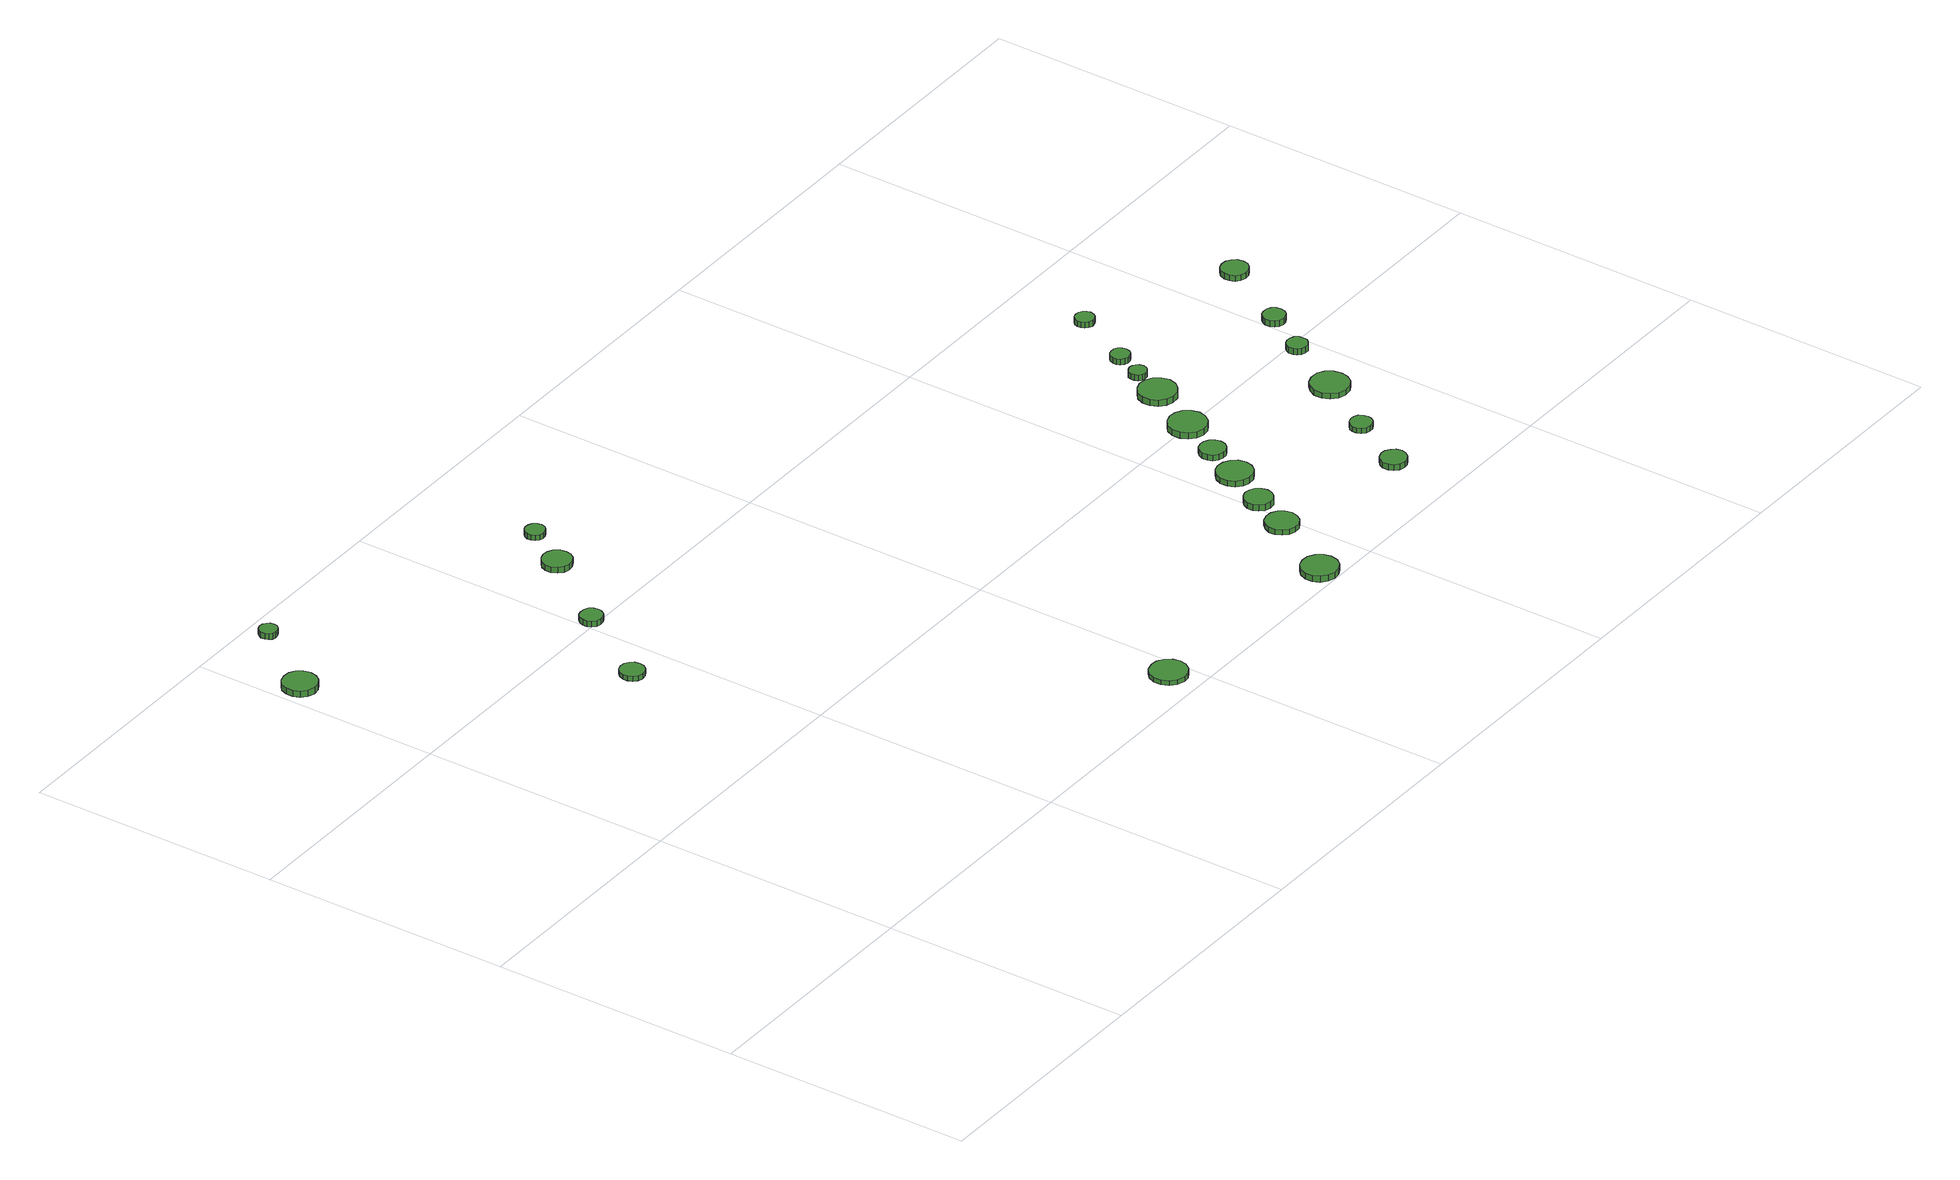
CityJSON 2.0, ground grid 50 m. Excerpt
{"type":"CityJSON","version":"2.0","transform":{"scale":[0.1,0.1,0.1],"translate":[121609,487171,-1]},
"CityObjects":{
"tree1":{"type":"SolitaryVegetationObject","attributes":{"function":"something"},"geometry":[{"type":"MultiSurface","lod":"1","boundaries":[[[0,1,2,3,4,5,6,7,8,9,10,11,12,13,14]],[[15,16,17,18,19,20,21,22,23,24,25,26,27,28,29]],[[0,29,28,1]],[[1,28,27,2]],[[2,27,26,3]],[[3,26,25,4]],[[4,25,24,5]],[[5,24,23,6]],[[6,23,22,7]],[[7,22,21,8]],[[8,21,20,9]],[[9,20,19,10]],[[10,19,18,11]],[[11,18,17,12]],[[12,17,16,13]],[[13,16,15,14]],[[14,15,29,0]]]}]},
"tree2":{"type":"SolitaryVegetationObject","attributes":{"function":"something"},"geometry":[{"type":"MultiSurface","lod":"1","boundaries":[[[30,31,32,33,34,35,36,37,38,39,40,41,42,43,44]],[[45,46,47,48,49,50,51,52,53,54,55,56,57,58,59]],[[30,59,58,31]],[[31,58,57,32]],[[32,57,56,33]],[[33,56,55,34]],[[34,55,54,35]],[[35,54,53,36]],[[36,53,52,37]],[[37,52,51,38]],[[38,51,50,39]],[[39,50,49,40]],[[40,49,48,41]],[[41,48,47,42]],[[42,47,46,43]],[[43,46,45,44]],[[44,45,59,30]]]}]},
"tree3":{"type":"SolitaryVegetationObject","attributes":{"function":"something"},"geometry":[{"type":"MultiSurface","lod":"1","boundaries":[[[60,61,62,63,64,65,66,67,68,69,70,71,72,73,74]],[[75,76,77,78,79,80,81,82,83,84,85,86,87,88,89]],[[60,89,88,61]],[[61,88,87,62]],[[62,87,86,63]],[[63,86,85,64]],[[64,85,84,65]],[[65,84,83,66]],[[66,83,82,67]],[[67,82,81,68]],[[68,81,80,69]],[[69,80,79,70]],[[70,79,78,71]],[[71,78,77,72]],[[72,77,76,73]],[[73,76,75,74]],[[74,75,89,60]]]}]},
"tree4":{"type":"SolitaryVegetationObject","attributes":{"function":"something"},"geometry":[{"type":"MultiSurface","lod":"1","boundaries":[[[90,91,92,93,94,95,96,97,98,99,100,101,102,103,104]],[[105,106,107,108,109,110,111,112,113,114,115,116,117,118,119]],[[90,119,118,91]],[[91,118,117,92]],[[92,117,116,93]],[[93,116,115,94]],[[94,115,114,95]],[[95,114,113,96]],[[96,113,112,97]],[[97,112,111,98]],[[98,111,110,99]],[[99,110,109,100]],[[100,109,108,101]],[[101,108,107,102]],[[102,107,106,103]],[[103,106,105,104]],[[104,105,119,90]]]}]},
"tree5":{"type":"SolitaryVegetationObject","attributes":{"function":"something"},"geometry":[{"type":"MultiSurface","lod":"1","boundaries":[[[120,121,122,123,124,125,126,127,128,129,130,131,132,133,134]],[[135,136,137,138,139,140,141,142,143,144,145,146,147,148,149]],[[120,149,148,121]],[[121,148,147,122]],[[122,147,146,123]],[[123,146,145,124]],[[124,145,144,125]],[[125,144,143,126]],[[126,143,142,127]],[[127,142,141,128]],[[128,141,140,129]],[[129,140,139,130]],[[130,139,138,131]],[[131,138,137,132]],[[132,137,136,133]],[[133,136,135,134]],[[134,135,149,120]]]}]},
"tree6":{"type":"SolitaryVegetationObject","attributes":{"function":"something"},"geometry":[{"type":"MultiSurface","lod":"1","boundaries":[[[150,151,152,153,154,155,156,157,158,159,160,161,162,163,164]],[[165,166,167,168,169,170,171,172,173,174,175,176,177,178,179]],[[150,179,178,151]],[[151,178,177,152]],[[152,177,176,153]],[[153,176,175,154]],[[154,175,174,155]],[[155,174,173,156]],[[156,173,172,157]],[[157,172,171,158]],[[158,171,170,159]],[[159,170,169,160]],[[160,169,168,161]],[[161,168,167,162]],[[162,167,166,163]],[[163,166,165,164]],[[164,165,179,150]]]}]},
"tree7":{"type":"SolitaryVegetationObject","attributes":{"function":"something"},"geometry":[{"type":"MultiSurface","lod":"1","boundaries":[[[180,181,182,183,184,185,186,187,188,189,190,191,192,193,194]],[[195,196,197,198,199,200,201,202,203,204,205,206,207,208,209]],[[180,209,208,181]],[[181,208,207,182]],[[182,207,206,183]],[[183,206,205,184]],[[184,205,204,185]],[[185,204,203,186]],[[186,203,202,187]],[[187,202,201,188]],[[188,201,200,189]],[[189,200,199,190]],[[190,199,198,191]],[[191,198,197,192]],[[192,197,196,193]],[[193,196,195,194]],[[194,195,209,180]]]}]},
"tree8":{"type":"SolitaryVegetationObject","attributes":{"function":"something"},"geometry":[{"type":"MultiSurface","lod":"1","boundaries":[[[210,211,212,213,214,215,216,217,218,219,220,221,222,223,224]],[[225,226,227,228,229,230,231,232,233,234,235,236,237,238,239]],[[210,239,238,211]],[[211,238,237,212]],[[212,237,236,213]],[[213,236,235,214]],[[214,235,234,215]],[[215,234,233,216]],[[216,233,232,217]],[[217,232,231,218]],[[218,231,230,219]],[[219,230,229,220]],[[220,229,228,221]],[[221,228,227,222]],[[222,227,226,223]],[[223,226,225,224]],[[224,225,239,210]]]}]},
"tree9":{"type":"SolitaryVegetationObject","attributes":{"function":"something"},"geometry":[{"type":"MultiSurface","lod":"1","boundaries":[[[240,241,242,243,244,245,246,247,248,249,250,251,252,253,254]],[[255,256,257,258,259,260,261,262,263,264,265,266,267,268,269]],[[240,269,268,241]],[[241,268,267,242]],[[242,267,266,243]],[[243,266,265,244]],[[244,265,264,245]],[[245,264,263,246]],[[246,263,262,247]],[[247,262,261,248]],[[248,261,260,249]],[[249,260,259,250]],[[250,259,258,251]],[[251,258,257,252]],[[252,257,256,253]],[[253,256,255,254]],[[254,255,269,240]]]}]},
"tree10":{"type":"SolitaryVegetationObject","attributes":{"function":"something"},"geometry":[{"type":"MultiSurface","lod":"1","boundaries":[[[270,271,272,273,274,275,276,277,278,279,280,281,282,283,284]],[[285,286,287,288,289,290,291,292,293,294,295,296,297,298,299]],[[270,299,298,271]],[[271,298,297,272]],[[272,297,296,273]],[[273,296,295,274]],[[274,295,294,275]],[[275,294,293,276]],[[276,293,292,277]],[[277,292,291,278]],[[278,291,290,279]],[[279,290,289,280]],[[280,289,288,281]],[[281,288,287,282]],[[282,287,286,283]],[[283,286,285,284]],[[284,285,299,270]]]}]},
"tree11":{"type":"SolitaryVegetationObject","attributes":{"function":"something"},"geometry":[{"type":"MultiSurface","lod":"1","boundaries":[[[300,301,302,303,304,305,306,307,308,309,310,311,312,313,314]],[[315,316,317,318,319,320,321,322,323,324,325,326,327,328,329]],[[300,329,328,301]],[[301,328,327,302]],[[302,327,326,303]],[[303,326,325,304]],[[304,325,324,305]],[[305,324,323,306]],[[306,323,322,307]],[[307,322,321,308]],[[308,321,320,309]],[[309,320,319,310]],[[310,319,318,311]],[[311,318,317,312]],[[312,317,316,313]],[[313,316,315,314]],[[314,315,329,300]]]}]},
"tree12":{"type":"SolitaryVegetationObject","attributes":{"function":"something"},"geometry":[{"type":"MultiSurface","lod":"1","boundaries":[[[330,331,332,333,334,335,336,337,338,339,340,341,342,343,344]],[[345,346,347,348,349,350,351,352,353,354,355,356,357,358,359]],[[330,359,358,331]],[[331,358,357,332]],[[332,357,356,333]],[[333,356,355,334]],[[334,355,354,335]],[[335,354,353,336]],[[336,353,352,337]],[[337,352,351,338]],[[338,351,350,339]],[[339,350,349,340]],[[340,349,348,341]],[[341,348,347,342]],[[342,347,346,343]],[[343,346,345,344]],[[344,345,359,330]]]}]},
"tree13":{"type":"SolitaryVegetationObject","attributes":{"function":"something"},"geometry":[{"type":"MultiSurface","lod":"1","boundaries":[[[360,361,362,363,364,365,366,367,368,369,370,371,372,373,374]],[[375,376,377,378,379,380,381,382,383,384,385,386,387,388,389]],[[360,389,388,361]],[[361,388,387,362]],[[362,387,386,363]],[[363,386,385,364]],[[364,385,384,365]],[[365,384,383,366]],[[366,383,382,367]],[[367,382,381,368]],[[368,381,380,369]],[[369,380,379,370]],[[370,379,378,371]],[[371,378,377,372]],[[372,377,376,373]],[[373,376,375,374]],[[374,375,389,360]]]}]},
"tree14":{"type":"SolitaryVegetationObject","attributes":{"function":"something"},"geometry":[{"type":"MultiSurface","lod":"1","boundaries":[[[390,391,392,393,394,395,396,397,398,399,400,401,402,403,404]],[[405,406,407,408,409,410,411,412,413,414,415,416,417,418,419]],[[390,419,418,391]],[[391,418,417,392]],[[392,417,416,393]],[[393,416,415,394]],[[394,415,414,395]],[[395,414,413,396]],[[396,413,412,397]],[[397,412,411,398]],[[398,411,410,399]],[[399,410,409,400]],[[400,409,408,401]],[[401,408,407,402]],[[402,407,406,403]],[[403,406,405,404]],[[404,405,419,390]]]}]},
"tree15":{"type":"SolitaryVegetationObject","attributes":{"function":"something"},"geometry":[{"type":"MultiSurface","lod":"1","boundaries":[[[420,421,422,423,424,425,426,427,428,429,430,431,432,433,434]],[[435,436,437,438,439,440,441,442,443,444,445,446,447,448,449]],[[420,449,448,421]],[[421,448,447,422]],[[422,447,446,423]],[[423,446,445,424]],[[424,445,444,425]],[[425,444,443,426]],[[426,443,442,427]],[[427,442,441,428]],[[428,441,440,429]],[[429,440,439,430]],[[430,439,438,431]],[[431,438,437,432]],[[432,437,436,433]],[[433,436,435,434]],[[434,435,449,420]]]}]},
"tree16":{"type":"SolitaryVegetationObject","attributes":{"function":"something"},"geometry":[{"type":"MultiSurface","lod":"1","boundaries":[[[450,451,452,453,454,455,456,457,458,459,460,461,462,463,464]],[[465,466,467,468,469,470,471,472,473,474,475,476,477,478,479]],[[450,479,478,451]],[[451,478,477,452]],[[452,477,476,453]],[[453,476,475,454]],[[454,475,474,455]],[[455,474,473,456]],[[456,473,472,457]],[[457,472,471,458]],[[458,471,470,459]],[[459,470,469,460]],[[460,469,468,461]],[[461,468,467,462]],[[462,467,466,463]],[[463,466,465,464]],[[464,465,479,450]]]}]},
"tree17":{"type":"SolitaryVegetationObject","attributes":{"function":"something"},"geometry":[{"type":"MultiSurface","lod":"1","boundaries":[[[480,481,482,483,484,485,486,487,488,489,490,491,492,493,494]],[[495,496,497,498,499,500,501,502,503,504,505,506,507,508,509]],[[480,509,508,481]],[[481,508,507,482]],[[482,507,506,483]],[[483,506,505,484]],[[484,505,504,485]],[[485,504,503,486]],[[486,503,502,487]],[[487,502,501,488]],[[488,501,500,489]],[[489,500,499,490]],[[490,499,498,491]],[[491,498,497,492]],[[492,497,496,493]],[[493,496,495,494]],[[494,495,509,480]]]}]},
"tree18":{"type":"SolitaryVegetationObject","attributes":{"function":"something"},"geometry":[{"type":"MultiSurface","lod":"1","boundaries":[[[510,511,512,513,514,515,516,517,518,519,520,521,522,523,524]],[[525,526,527,528,529,530,531,532,533,534,535,536,537,538,539]],[[510,539,538,511]],[[511,538,537,512]],[[512,537,536,513]],[[513,536,535,514]],[[514,535,534,515]],[[515,534,533,516]],[[516,533,532,517]],[[517,532,531,518]],[[518,531,530,519]],[[519,530,529,520]],[[520,529,528,521]],[[521,528,527,522]],[[522,527,526,523]],[[523,526,525,524]],[[524,525,539,510]]]}]},
"tree19":{"type":"SolitaryVegetationObject","attributes":{"function":"something"},"geometry":[{"type":"MultiSurface","lod":"1","boundaries":[[[540,541,542,543,544,545,546,547,548,549,550,551,552,553,554]],[[555,556,557,558,559,560,561,562,563,564,565,566,567,568,569]],[[540,569,568,541]],[[541,568,567,542]],[[542,567,566,543]],[[543,566,565,544]],[[544,565,564,545]],[[545,564,563,546]],[[546,563,562,547]],[[547,562,561,548]],[[548,561,560,549]],[[549,560,559,550]],[[550,559,558,551]],[[551,558,557,552]],[[552,557,556,553]],[[553,556,555,554]],[[554,555,569,540]]]}]},
"tree20":{"type":"SolitaryVegetationObject","attributes":{"function":"something"},"geometry":[{"type":"MultiSurface","lod":"1","boundaries":[[[570,571,572,573,574,575,576,577,578,579,580,581,582,583,584]],[[585,586,587,588,589,590,591,592,593,594,595,596,597,598,599]],[[570,599,598,571]],[[571,598,597,572]],[[572,597,596,573]],[[573,596,595,574]],[[574,595,594,575]],[[575,594,593,576]],[[576,593,592,577]],[[577,592,591,578]],[[578,591,590,579]],[[579,590,589,580]],[[580,589,588,581]],[[581,588,587,582]],[[582,587,586,583]],[[583,586,585,584]],[[584,585,599,570]]]}]},
"tree21":{"type":"SolitaryVegetationObject","attributes":{"function":"something"},"geometry":[{"type":"MultiSurface","lod":"1","boundaries":[[[600,601,602,603,604,605,606,607,608,609,610,611,612,613,614]],[[615,616,617,618,619,620,621,622,623,624,625,626,627,628,629]],[[600,629,628,601]],[[601,628,627,602]],[[602,627,626,603]],[[603,626,625,604]],[[604,625,624,605]],[[605,624,623,606]],[[606,623,622,607]],[[607,622,621,608]],[[608,621,620,609]],[[609,620,619,610]],[[610,619,618,611]],[[611,618,617,612]],[[612,617,616,613]],[[613,616,615,614]],[[614,615,629,600]]]}]},
"tree22":{"type":"SolitaryVegetationObject","attributes":{"function":"something"},"geometry":[{"type":"MultiSurface","lod":"1","boundaries":[[[630,631,632,633,634,635,636,637,638,639,640,641,642,643,644]],[[645,646,647,648,649,650,651,652,653,654,655,656,657,658,659]],[[630,659,658,631]],[[631,658,657,632]],[[632,657,656,633]],[[633,656,655,634]],[[634,655,654,635]],[[635,654,653,636]],[[636,653,652,637]],[[637,652,651,638]],[[638,651,650,639]],[[639,650,649,640]],[[640,649,648,641]],[[641,648,647,642]],[[642,647,646,643]],[[643,646,645,644]],[[644,645,659,630]]]}]},
"tree23":{"type":"SolitaryVegetationObject","attributes":{"function":"something"},"geometry":[{"type":"MultiSurface","lod":"1","boundaries":[[[660,661,662,663,664,665,666,667,668,669,670,671,672,673,674]],[[675,676,677,678,679,680,681,682,683,684,685,686,687,688,689]],[[660,689,688,661]],[[661,688,687,662]],[[662,687,686,663]],[[663,686,685,664]],[[664,685,684,665]],[[665,684,683,666]],[[666,683,682,667]],[[667,682,681,668]],[[668,681,680,669]],[[669,680,679,670]],[[670,679,678,671]],[[671,678,677,672]],[[672,677,676,673]],[[673,676,675,674]],[[674,675,689,660]]]}]}
},
"vertices":[
[75,1310,24],[72,1324,24],[64,1335,24],[52,1342,24],[38,1343,24],[24,1339,24],[14,1330,24],[8,1317,24],[8,1303,24],[14,1290,24],[24,1281,24],[38,1276,24],[52,1278,24],[64,1285,24],[72,1296,24],[72,1296,11],[64,1285,11],[52,1278,11],[38,1276,11],[24,1281,11],[14,1290,11],[8,1303,11],[8,1317,11],[14,1330,11],[24,1339,11],[38,1343,11],[52,1342,11],[64,1335,11],[72,1324,11],[75,1310,11],
[169,1455,23],[168,1462,23],[163,1468,23],[157,1472,23],[149,1473,23],[142,1470,23],[137,1465,23],[134,1459,23],[134,1451,23],[137,1444,23],[142,1439,23],[149,1437,23],[157,1438,23],[163,1442,23],[168,1448,23],[168,1448,11],[163,1442,11],[157,1438,11],[149,1437,11],[142,1439,11],[137,1444,11],[134,1451,11],[134,1459,11],[137,1465,11],[142,1470,11],[149,1473,11],[157,1472,11],[163,1468,11],[168,1462,11],[169,1455,11],
[444,852,16],[442,862,16],[436,870,16],[428,875,16],[418,876,16],[408,873,16],[401,866,16],[397,857,16],[397,847,16],[401,838,16],[408,831,16],[418,828,16],[428,829,16],[436,834,16],[442,842,16],[442,842,6],[436,834,6],[428,829,6],[418,828,6],[408,831,6],[401,838,6],[397,847,6],[397,857,6],[401,866,6],[408,873,6],[418,876,6],[428,875,6],[436,870,6],[442,862,6],[444,852,6],
[540,1008,22],[538,1017,22],[533,1025,22],[525,1029,22],[516,1030,22],[507,1028,22],[500,1021,22],[497,1013,22],[497,1004,22],[500,996,22],[507,989,22],[516,987,22],[525,988,22],[533,992,22],[538,1000,22],[538,1000,10],[533,992,10],[525,988,10],[516,987,10],[507,989,10],[500,996,10],[497,1004,10],[497,1013,10],[500,1021,10],[507,1028,10],[516,1030,10],[525,1029,10],[533,1025,10],[538,1017,10],[540,1008,10],
[661,1162,23],[659,1174,23],[652,1184,23],[641,1190,23],[629,1191,23],[618,1187,23],[609,1179,23],[604,1168,23],[604,1156,23],[609,1145,23],[618,1137,23],[629,1134,23],[641,1135,23],[652,1141,23],[659,1151,23],[659,1151,11],[652,1141,11],[641,1135,11],[629,1134,11],[618,1137,11],[609,1145,11],[604,1156,11],[604,1168,11],[609,1179,11],[618,1187,11],[629,1191,11],[641,1190,11],[652,1184,11],[659,1174,11],[661,1162,11],
[1001,66,15],[998,81,15],[989,93,15],[976,101,15],[962,102,15],[947,98,15],[936,88,15],[930,74,15],[930,59,15],[936,45,15],[947,35,15],[962,30,15],[976,32,15],[989,39,15],[998,52,15],[998,52,5],[989,39,5],[976,32,5],[962,30,5],[947,35,5],[936,45,5],[930,59,5],[930,74,5],[936,88,5],[947,98,5],[962,102,5],[976,101,5],[989,93,5],[998,81,5],[1001,66,5],
[716,1254,17],[714,1262,17],[709,1269,17],[702,1273,17],[694,1274,17],[686,1271,17],[680,1266,17],[677,1258,17],[677,1250,17],[680,1243,17],[686,1237,17],[694,1235,17],[702,1236,17],[709,1240,17],[714,1246,17],[714,1246,6],[709,1240,6],[702,1236,6],[694,1235,6],[686,1237,6],[680,1243,6],[677,1250,6],[677,1258,6],[680,1266,6],[686,1271,6],[694,1274,6],[702,1273,6],[709,1269,6],[714,1262,6],[716,1254,6],
[1432,38,18],[1429,52,18],[1420,64,18],[1407,72,18],[1392,73,18],[1378,69,18],[1367,59,18],[1361,45,18],[1361,30,18],[1367,17,18],[1378,7,18],[1392,3,18],[1407,4,18],[1420,11,18],[1429,23,18],[1429,23,5],[1420,11,5],[1407,4,5],[1392,3,5],[1378,7,5],[1367,17,5],[1361,30,5],[1361,45,5],[1367,59,5],[1378,69,5],[1392,73,5],[1407,72,5],[1420,64,5],[1429,52,5],[1432,38,5],
[1512,179,16],[1509,192,16],[1502,202,16],[1490,209,16],[1477,210,16],[1464,206,16],[1455,197,16],[1449,185,16],[1449,172,16],[1455,160,16],[1464,151,16],[1477,147,16],[1490,148,16],[1502,155,16],[1509,166,16],[1509,166,5],[1502,155,5],[1490,148,5],[1477,147,5],[1464,151,5],[1455,160,5],[1449,172,5],[1449,185,5],[1455,197,5],[1464,206,5],[1477,210,5],[1490,209,5],[1502,202,5],[1509,192,5],[1512,179,5],
[1546,255,18],[1543,266,18],[1537,276,18],[1527,281,18],[1515,283,18],[1504,279,18],[1496,271,18],[1491,261,18],[1491,249,18],[1496,239,18],[1504,231,18],[1515,228,18],[1527,229,18],[1537,235,18],[1543,244,18],[1543,244,5],[1537,235,5],[1527,229,5],[1515,228,5],[1504,231,5],[1496,239,5],[1491,249,5],[1491,261,5],[1496,271,5],[1504,279,5],[1515,283,5],[1527,281,5],[1537,276,5],[1543,266,5],[1546,255,5],
[1600,339,17],[1597,354,17],[1588,365,17],[1576,372,17],[1561,374,17],[1548,370,17],[1537,360,17],[1531,347,17],[1531,332,17],[1537,319,17],[1548,309,17],[1561,305,17],[1576,306,17],[1588,313,17],[1597,325,17],[1597,325,5],[1588,313,5],[1576,306,5],[1561,305,5],[1548,309,5],[1537,319,5],[1531,332,5],[1531,347,5],[1537,360,5],[1548,370,5],[1561,374,5],[1576,372,5],[1588,365,5],[1597,354,5],[1600,339,5],
[1630,415,17],[1628,425,17],[1621,434,17],[1612,439,17],[1602,440,17],[1592,437,17],[1584,430,17],[1580,420,17],[1580,410,17],[1584,400,17],[1592,393,17],[1602,390,17],[1612,391,17],[1621,396,17],[1628,404,17],[1628,404,5],[1621,396,5],[1612,391,5],[1602,390,5],[1592,393,5],[1584,400,5],[1580,410,5],[1580,420,5],[1584,430,5],[1592,437,5],[1602,440,5],[1612,439,5],[1621,434,5],[1628,425,5],[1630,415,5],
[1684,498,19],[1680,513,19],[1671,526,19],[1658,533,19],[1643,535,19],[1628,530,19],[1616,520,19],[1610,506,19],[1610,490,19],[1616,476,19],[1628,466,19],[1643,461,19],[1658,463,19],[1671,470,19],[1680,483,19],[1680,483,6],[1671,470,6],[1658,463,6],[1643,461,6],[1628,466,6],[1616,476,6],[1610,490,6],[1610,506,6],[1616,520,6],[1628,530,6],[1643,535,6],[1658,533,6],[1671,526,6],[1680,513,6],[1684,498,6],
[1789,132,17],[1787,143,17],[1780,151,17],[1771,157,17],[1761,158,17],[1750,154,17],[1742,147,17],[1738,138,17],[1738,127,17],[1742,117,17],[1750,110,17],[1761,107,17],[1771,108,17],[1780,113,17],[1787,122,17],[1787,122,5],[1780,113,5],[1771,108,5],[1761,107,5],[1750,110,5],[1742,117,5],[1738,127,5],[1738,138,5],[1742,147,5],[1750,154,5],[1761,158,5],[1771,157,5],[1780,151,5],[1787,143,5],[1789,132,5],
[1740,602,20],[1736,617,20],[1727,630,20],[1714,637,20],[1698,639,20],[1684,634,20],[1672,624,20],[1666,610,20],[1666,594,20],[1672,580,20],[1684,570,20],[1698,565,20],[1714,567,20],[1727,575,20],[1736,587,20],[1736,587,7],[1727,575,7],[1714,567,7],[1698,565,7],[1684,570,7],[1672,580,7],[1666,594,7],[1666,610,7],[1672,624,7],[1684,634,7],[1698,639,7],[1714,637,7],[1727,630,7],[1736,617,7],[1740,602,7],
[1848,246,16],[1846,255,16],[1841,263,16],[1833,267,16],[1824,268,16],[1815,265,16],[1808,259,16],[1805,251,16],[1805,242,16],[1808,234,16],[1815,228,16],[1824,225,16],[1833,226,16],[1841,230,16],[1846,238,16],[1846,238,5],[1841,230,5],[1833,226,5],[1824,225,5],[1815,228,5],[1808,234,5],[1805,242,5],[1805,251,5],[1808,259,5],[1815,265,5],[1824,268,5],[1833,267,5],[1841,263,5],[1846,255,5],[1848,246,5],
[1751,666,20],[1749,674,20],[1745,679,20],[1739,683,20],[1732,684,20],[1725,681,20],[1719,677,20],[1717,670,20],[1717,663,20],[1719,656,20],[1725,651,20],[1732,649,20],[1739,650,20],[1745,654,20],[1749,659,20],[1749,659,8],[1745,654,8],[1739,650,8],[1732,649,8],[1725,651,8],[1719,656,8],[1717,663,8],[1717,670,8],[1719,677,8],[1725,681,8],[1732,684,8],[1739,683,8],[1745,679,8],[1749,674,8],[1751,666,8],
[1777,722,21],[1775,729,21],[1771,736,21],[1764,740,21],[1756,740,21],[1749,738,21],[1743,733,21],[1740,726,21],[1740,718,21],[1743,711,21],[1749,706,21],[1756,703,21],[1764,704,21],[1771,708,21],[1775,714,21],[1775,714,9],[1771,708,9],[1764,704,9],[1756,703,9],[1749,706,9],[1743,711,9],[1740,718,9],[1740,726,9],[1743,733,9],[1749,738,9],[1756,740,9],[1764,740,9],[1771,736,9],[1775,729,9],[1777,722,9],
[1936,365,17],[1933,380,17],[1924,393,17],[1911,401,17],[1895,402,17],[1880,397,17],[1869,387,17],[1862,373,17],[1862,357,17],[1869,343,17],[1880,332,17],[1895,328,17],[1911,329,17],[1924,337,17],[1933,350,17],[1933,350,6],[1924,337,6],[1911,329,6],[1895,328,6],[1880,332,6],[1869,343,6],[1862,357,6],[1862,373,6],[1869,387,6],[1880,397,6],[1895,402,6],[1911,401,6],[1924,393,6],[1933,380,6],[1936,365,6],
[1837,841,23],[1835,848,23],[1831,854,23],[1824,858,23],[1816,859,23],[1809,857,23],[1803,852,23],[1800,844,23],[1800,837,23],[1803,830,23],[1809,825,23],[1816,822,23],[1824,823,23],[1831,827,23],[1835,833,23],[1835,833,11],[1831,827,11],[1824,823,11],[1816,822,11],[1809,825,11],[1803,830,11],[1800,837,11],[1800,844,11],[1803,852,11],[1809,857,11],[1816,859,11],[1824,858,11],[1831,854,11],[1835,848,11],[1837,841,11],
[1989,485,19],[1988,493,19],[1983,500,19],[1975,504,19],[1967,505,19],[1959,502,19],[1953,496,19],[1950,489,19],[1950,480,19],[1953,473,19],[1959,467,19],[1967,465,19],[1975,465,19],[1983,470,19],[1988,476,19],[1988,476,6],[1983,470,6],[1975,465,6],[1967,465,6],[1959,467,6],[1953,473,6],[1950,480,6],[1950,489,6],[1953,496,6],[1959,502,6],[1967,505,6],[1975,504,6],[1983,500,6],[1988,493,6],[1989,485,6],
[2042,570,21],[2040,579,21],[2035,586,21],[2027,591,21],[2018,591,21],[2009,589,21],[2003,583,21],[1999,574,21],[1999,565,21],[2003,557,21],[2009,551,21],[2018,548,21],[2027,549,21],[2035,554,21],[2040,561,21],[2040,561,8],[2035,554,8],[2027,549,8],[2018,548,8],[2009,551,8],[2003,557,8],[1999,565,8],[1999,574,8],[2003,583,8],[2009,589,8],[2018,591,8],[2027,591,8],[2035,586,8],[2040,579,8],[2042,570,8],
[2128,712,24],[2126,723,24],[2119,731,24],[2110,737,24],[2099,738,24],[2088,735,24],[2080,727,24],[2076,717,24],[2076,706,24],[2080,696,24],[2088,689,24],[2099,686,24],[2110,687,24],[2119,692,24],[2126,701,24],[2126,701,12],[2119,692,12],[2110,687,12],[2099,686,12],[2088,689,12],[2080,696,12],[2076,706,12],[2076,717,12],[2080,727,12],[2088,735,12],[2099,738,12],[2110,737,12],[2119,731,12],[2126,723,12],[2128,712,12]
]}
